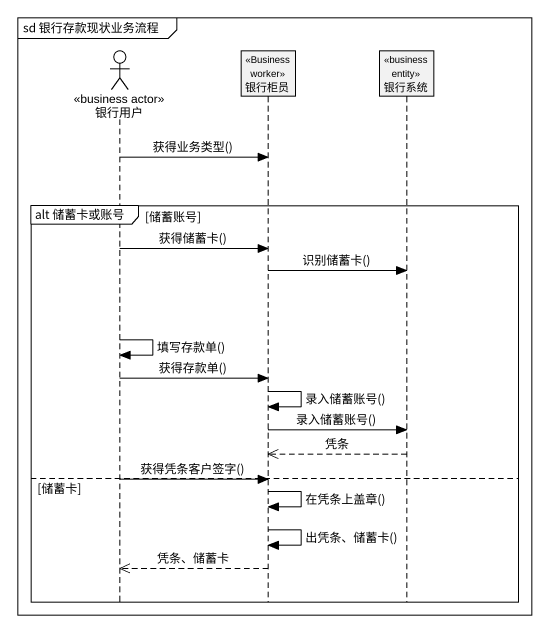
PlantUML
@startuml
mainframe sd 银行存款现状业务流程
hide footbox
actor 银行用户 <<business actor>>
participant 银行柜员 <<Business worker>>
participant 银行系统 <<business entity>>

银行用户 -> 银行柜员 : 获得业务类型()
group alt 储蓄卡或账号 [储蓄账号]
  银行用户 -> 银行柜员 : 获得储蓄卡()
  银行柜员 -> 银行系统 : 识别储蓄卡()
  银行用户 -> 银行用户 : 填写存款单()
  银行用户 -> 银行柜员 : 获得存款单()
  银行柜员 -> 银行柜员 : 录入储蓄账号()
  银行柜员 -> 银行系统 : 录入储蓄账号()
  银行系统 -->> 银行柜员 : 凭条
else 储蓄卡
  银行用户 -> 银行柜员 : 获得凭条客户签字()
  银行柜员 -> 银行柜员 : 在凭条上盖章()
  银行柜员 -> 银行柜员 : 出凭条、储蓄卡()
  银行柜员 -->> 银行用户 : 凭条、储蓄卡
end
@enduml
